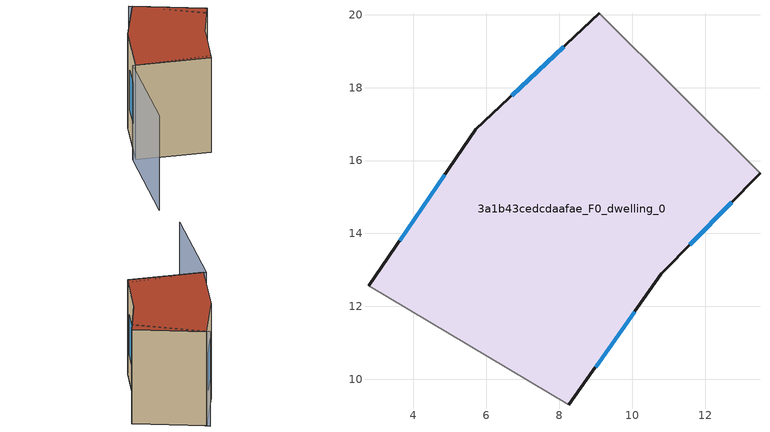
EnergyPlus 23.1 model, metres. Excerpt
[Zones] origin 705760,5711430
3a1b43cedcdaafae_F0_dwelling_0
 floor ground (EU_floor_Construction): 13.51,15.66 10.81,12.9 8.26,9.3 2.77,12.56 5.72,16.86 9.1,20.04 z0
 wall outside (EU_wall_Construction): 8.26,9.3 10.81,12.9 13.51,15.66 / 9.1,20.04 5.72,16.86 2.77,12.56 z0:9
 wall adiabatic (EU_wall_Construction): 2.77,12.56 8.26,9.3 / 13.51,15.66 9.1,20.04 z0:9
 window (EU_Window_Construction): 9,10.34 10.07,11.86 / 4.87,15.61 3.62,13.8 / 8.12,19.12 6.69,17.78 / 11.59,13.7 12.73,14.86 z2.6:6.4
 roof outside (EU_roof_Construction): 10.81,12.9 13.51,15.66 9.1,20.04 5.72,16.86 2.77,12.56 8.26,9.3 z9
shading: -1.37,5.04 2.56,12.67 / 2.56,12.67 8.44,9.64 / 12.88,15.17 8.93,20.26 z0:9
[Building]
EU S2 Campaign: North Axis=0; Terrain=City; Solar Distribution=FullExterior
[Site:Location]
London: Latitude=51.5; Longitude=-0.5; Time Zone=0; Elevation=25
[SizingPeriod:WeatherFileDays]
AnnualSizingPeriod: Begin Month=1; Begin Day of Month=1; End Month=12; End Day of Month=31; Day of Week for Start Day=Monday; Use Weather File Daylight Saving Period=No; Use Weather File Rain and Snow Indicators=No
[MATERIAL]
EU_InternalMass_Material: Roughness=MediumRough; Thickness=0.1; Conductivity=1; Density=1800; Specific Heat=900; Thermal Absorptance=0.9; Solar Absorptance=0.7; Visible Absorptance=0.7
[MATERIAL:NOMASS] Roughness=MediumRough; Thermal Absorptance=0.9; Solar Absorptance=0.7; Visible Absorptance=0.7
Name | Thermal Resistance
EU_wall_NoMass | 0.724719
EU_roof_NoMass | 2.98947
EU_floor_NoMass | 2.39157
[WINDOWMATERIAL:SIMPLEGLAZINGSYSTEM]
EU_Window_SimpleGlazing: UFactor=2.63425; Solar Heat Gain Coefficient=0.76; Visible Transmittance=0.76
[CONSTRUCTION]
EU_wall_Construction: EU_wall_NoMass
EU_roof_Construction: EU_roof_NoMass
EU_floor_Construction: EU_floor_NoMass
EU_InternalMass_Construction: EU_InternalMass_Material
EU_Window_Construction: EU_Window_SimpleGlazing
[ZONE]
3a1b43cedcdaafae_F0_dwelling_0: Type=1; Multiplier=1; Ceiling Height=autocalculate; Volume=518.366; Floor Area=autocalculate; Part of Total Floor Area=Yes
[INTERNALMASS]
3a1b43cedcdaafae_F0_dwelling_0_EU_InternalMass: Construction=EU_InternalMass_Construction; Zone or ZoneList=3a1b43cedcdaafae_F0_dwelling_0; Surface Area=57.5963
[OTHEREQUIPMENT]
EU_Step8_InternalGain_3a1b43cedcdaafae_F0_dwelling_0_f000: Fuel Type=Electricity; Zone or ZoneList or Space or SpaceList=3a1b43cedcdaafae_F0_dwelling_0; Schedule=EU_Step8_GainSchedule_3a1b43cedcdaafae_F0_dwelling_0_f000; Design Level Calculation Method=Watts/Area; Power per Zone Floor Area=1; Fraction Latent=0; Fraction Radiant=0; Fraction Lost=0; Carbon Dioxide Generation Rate=0; EndUse Subcategory=EU_Step8_InternalGains
[ZONEVENTILATION:DESIGNFLOWRATE]
EU_ConstantAir_3a1b43cedcdaafae_F0_dwelling_0: Zone or ZoneList or Space or SpaceList=3a1b43cedcdaafae_F0_dwelling_0; Schedule=EU_AlwaysOn; Design Flow Rate Calculation Method=AirChanges/Hour; Air Changes per Hour=0.418135; Ventilation Type=Natural; Fan Pressure Rise=0; Fan Total Efficiency=1; Constant Term Coefficient=1; Temperature Term Coefficient=0; Velocity Term Coefficient=0; Velocity Squared Term Coefficient=0; Minimum Indoor Temperature=-100; Maximum Indoor Temperature=100; Delta Temperature=-100; Minimum Outdoor Temperature=-100; Maximum Outdoor Temperature=100; Maximum Wind Speed=40
[HVACTEMPLATE:THERMOSTAT]
EU_HeatOnly_3a1b43cedcdaafae_F0_dwelling_0: Constant Heating Setpoint=20; Constant Cooling Setpoint=50
[HVACTEMPLATE:ZONE:IDEALLOADSAIRSYSTEM]
3a1b43cedcdaafae_F0_dwelling_0: Template Thermostat=EU_HeatOnly_3a1b43cedcdaafae_F0_dwelling_0; System Availability Schedule=EU_AlwaysOn; Maximum Heating Supply Air Temperature=50; Minimum Cooling Supply Air Temperature=13; Maximum Heating Supply Air Humidity Ratio=0.0156; Minimum Cooling Supply Air Humidity Ratio=0.0077; Heating Limit=NoLimit; Cooling Limit=NoLimit; Heating Availability Schedule=EU_AlwaysOn; Cooling Availability Schedule=EU_CoolingOff; Dehumidification Control Type=ConstantSensibleHeatRatio; Cooling Sensible Heat Ratio=0.7; Dehumidification Setpoint=60; Humidification Control Type=None; Humidification Setpoint=30; Outdoor Air Method=None; Outdoor Air Flow Rate per Person=0.00944; Outdoor Air Flow Rate per Zone Floor Area=0; Outdoor Air Flow Rate per Zone=0; Demand Controlled Ventilation Type=None; Outdoor Air Economizer Type=NoEconomizer; Heat Recovery Type=None; Sensible Heat Recovery Effectiveness=0.7; Latent Heat Recovery Effectiveness=0.65
[SIZING:ZONE]
3a1b43cedcdaafae_F0_dwelling_0: Zone Cooling Design Supply Air Temperature Input Method=SupplyAirTemperature; Zone Cooling Design Supply Air Temperature=13; Zone Heating Design Supply Air Temperature Input Method=SupplyAirTemperature; Zone Heating Design Supply Air Temperature=50; Zone Cooling Design Supply Air Humidity Ratio=0.008; Zone Heating Design Supply Air Humidity Ratio=0.008; Cooling Design Air Flow Method=DesignDay; Cooling Design Air Flow Rate=0; Cooling Minimum Air Flow per Zone Floor Area=0.000762; Cooling Minimum Air Flow=0; Cooling Minimum Air Flow Fraction=0.2; Heating Design Air Flow Method=DesignDay; Heating Design Air Flow Rate=0; Heating Maximum Air Flow per Zone Floor Area=0.002032; Heating Maximum Air Flow=0.141576; Heating Maximum Air Flow Fraction=0.3; Account for Dedicated Outdoor Air System=No; Dedicated Outdoor Air System Control Strategy=NeutralSupplyAir; Dedicated Outdoor Air Low Setpoint Temperature for Design=autosize; Dedicated Outdoor Air High Setpoint Temperature for Design=autosize; Zone Load Sizing Method=Sensible Load Only No Latent Load; Zone Latent Cooling Design Supply Air Humidity Ratio Input Method=HumidityRatioDifference; Zone Cooling Design Supply Air Humidity Ratio Difference=0.005; Zone Latent Heating Design Supply Air Humidity Ratio Input Method=HumidityRatioDifference; Zone Humidification Design Supply Air Humidity Ratio Difference=0.005
[SCHEDULE:CONSTANT]
Name | Hourly Value
EU_AlwaysOn | 1
EU_CoolingOff | 0
[SCHEDULE:FILE]
EU_Step8_GainSchedule_3a1b43cedcdaafae_F0_dwelling_0_f000: File=../../schedules/3a1b43cedcdaafae/3a1b43cedcdaafae_F0_dwelling_0_f000_gain.csv; Column Number=1; Rows to Skip at Top=0; Number of Hours of Data=8760; Column Separator=Comma; Interpolate to Timestep=No; Minutes per Item=60; Adjust Schedule for Daylight Savings=Yes
